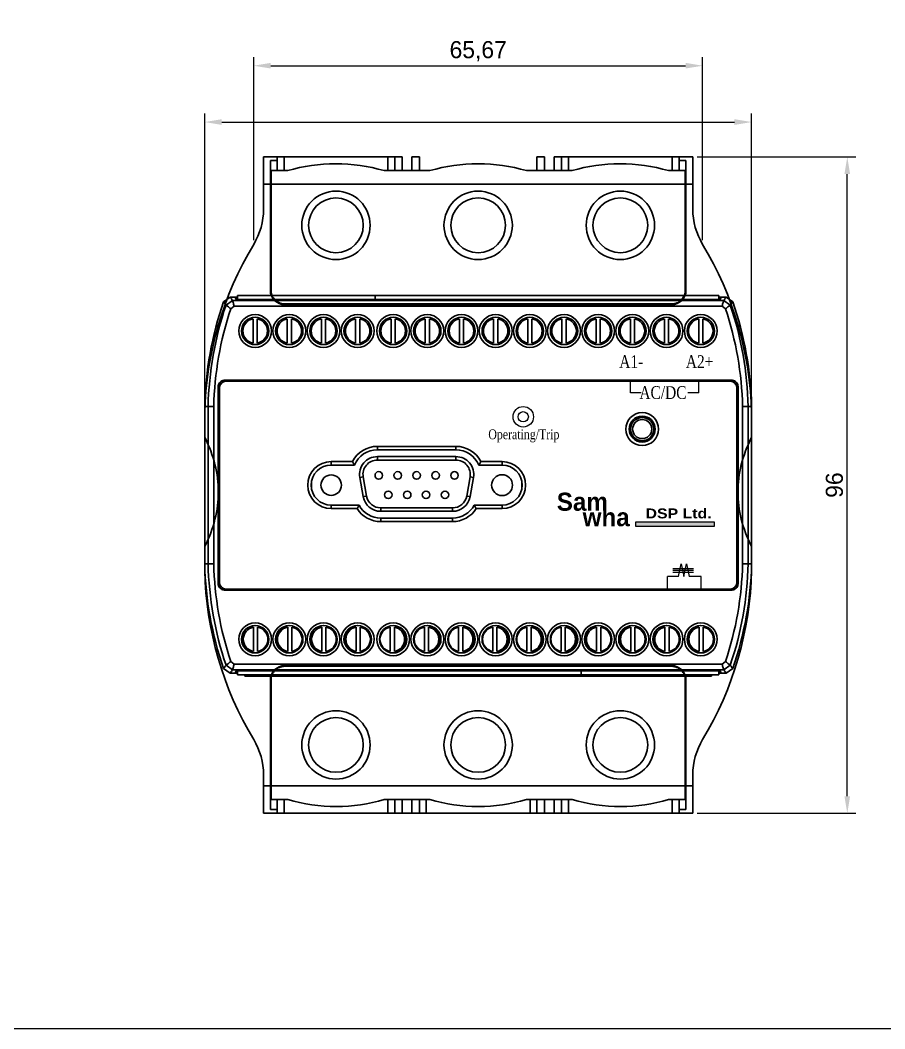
# Model space of a CAD drawing. Header units: millimetres. Extents: x 46 to 886, y 51 to 632.
# Drawn here: x 476.1 to 602.6, y 50.7 to 198.3 of the extents above; entities that cross this region are included whole.
import ezdxf
from ezdxf.enums import TextEntityAlignment as Align

# ---------------------------------------------------------------- set-up
doc = ezdxf.new("R2010")
doc.units = ezdxf.units.MM
doc.linetypes.add('CENTER', pattern=[2, 1.25, -0.25, 0.25, -0.25])
for name, color, linetype in [('02___PRT_ALL_AXES', 7, 'Continuous'), ('03___PRT_ALL_CURVES', 7, 'Continuous'), ('1', 1, 'CENTER'), ('3', 3, 'Continuous'), ('4', 133, 'Continuous'), ('40', 4, 'Continuous'), ('55', 5, 'Continuous'), ('도면층1', 7, 'Continuous')]:
    doc.layers.add(name, color=color, linetype=linetype)
doc.styles.add('SS', font='batang.ttc', dxfattribs={"width": 0.8})
doc.styles.get("Standard").update_dxf_attribs({"font": 'BareunDotumPro1.ttf'})
doc.dimstyles.new('ISO-25', dxfattribs={"dimtxt": 2.5, "dimasz": 2.5, "dimexe": 1.25, "dimexo": 0.625, "dimtad": 1, "dimtxsty": 'Standard', "dimcen": 2.5, "dimadec": 0, "dimazin": 0, "dimtfac": 1, "dimtmove": 0, "dimatfit": 3, "dimfxl": 0, "dimarcsym": 0})

# ---------------------------------------------------------------- blocks, each defined once
blk = doc.blocks.new('*D22')
at = {"color": 0, "lineweight": -2}
for p, q in [((575.14, 178.26), (598.37, 178.26)), ((597.12, 84.76), (597.12, 175.76)), ((575.14, 82.26), (598.37, 82.26))]:
    blk.add_line(p, q, dxfattribs=at)
at = {"color": 0}
for points in [[(597.53, 175.76), (596.7, 175.76), (597.12, 178.26)], [(596.7, 84.76), (597.53, 84.76), (597.12, 82.26)]]:
    blk.add_solid(points, dxfattribs=at)
at = {"layer": 'Defpoints', "color": 0}
for p in [(574.52, 178.26), (597.12, 178.26), (574.52, 82.26)]:
    blk.add_point(p, dxfattribs=at)
at = {"color": 0, "insert": (595.24, 130.26), "char_height": 2.5, "attachment_point": 5, "rotation": 90}
blk.add_mtext('96', dxfattribs=at)
blk = doc.blocks.new('*D36')
at = {"color": 0, "lineweight": -2}
for p, q in [((510.28, 166.1), (510.28, 192.85)), ((575.95, 166.1), (575.95, 192.85)), ((512.78, 191.6), (573.45, 191.6))]:
    blk.add_line(p, q, dxfattribs=at)
at = {"color": 0}
for points in [[(512.78, 192.02), (512.78, 191.19), (510.28, 191.6)], [(573.45, 191.19), (573.45, 192.02), (575.95, 191.6)]]:
    blk.add_solid(points, dxfattribs=at)
at = {"layer": 'Defpoints', "color": 0}
for p in [(575.95, 191.6), (510.28, 165.47), (575.95, 165.47)]:
    blk.add_point(p, dxfattribs=at)
at = {"color": 0, "insert": (543.12, 193.72), "char_height": 2.5, "attachment_point": 5}
blk.add_mtext('65,67', dxfattribs=at)

msp = doc.modelspace()

# ---------------------------------------------------------------- hatches: boundary and pattern name
msp.add_hatch(color=5).paths.add_polyline_path([(566.194, 124.224), (566.194, 124.877), (577.664, 124.877), (577.664, 124.224)])

# ---------------------------------------------------------------- linework, layer by layer
for p, q in [((503.117, 142.381), (503.117, 184.613)), ((583.117, 142.381), (583.117, 184.613)), ((505.617, 183.363), (580.617, 183.363)), ((566.98, 143.779), (565.382, 143.779)), ((575.382, 143.779), (573.783, 143.779)), ((571.592, 118.064), (574.626, 118.064)), ((572.408, 116.871), (572.798, 118.739)), ((572.798, 118.739), (573.188, 116.871)), ((573.188, 116.871), (573.578, 118.739)), ((573.578, 118.739), (573.968, 116.871)), ((572.408, 116.871), (570.81, 116.871)), ((571.592, 117.805), (574.626, 117.805)), ((571.592, 117.546), (574.626, 117.546)), ((575.745, 116.871), (573.968, 116.871))]:
    msp.add_line(p, q)
at = {"color": 0, "linetype": 'ByBlock', "lineweight": 35}
for p, q in [((507.927, 158.006), (528.052, 158.006)), ((507.927, 157.417), (507.927, 158.006)), ((528.052, 158.006), (528.052, 157.417)), ((528.055, 158.006), (578.305, 158.006)), ((528.055, 157.417), (528.055, 158.006)), ((578.305, 158.006), (578.305, 157.417)), ((505.879, 157.085), (506.823, 157.756)), ((507.177, 157.26), (506.23, 156.582)), ((506.823, 157.756), (507.927, 157.756)), ((507.443, 156.432), (506.929, 156.065)), ((579.058, 157.26), (507.177, 157.26)), ((578.792, 156.432), (507.443, 156.432)), ((507.569, 157.756), (507.738, 157.417)), ((578.497, 157.417), (507.738, 157.417)), ((578.305, 157.756), (579.412, 157.756)), ((578.666, 157.756), (578.497, 157.417)), ((579.305, 156.065), (578.792, 156.432)), ((580.004, 156.582), (579.058, 157.26)), ((579.412, 157.756), (580.356, 157.085)), ((510.19, 154.581), (510.19, 151.031)), ((510.79, 154.581), (510.79, 151.031)), ((515.19, 154.581), (515.19, 151.031)), ((515.79, 154.581), (515.79, 151.031)), ((520.19, 154.581), (520.19, 151.031)), ((520.79, 154.581), (520.79, 151.031)), ((525.19, 154.581), (525.19, 151.031)), ((525.79, 154.581), (525.79, 151.031)), ((530.38, 154.581), (530.38, 151.031)), ((530.98, 154.581), (530.98, 151.031)), ((535.38, 154.581), (535.38, 151.031)), ((535.98, 154.581), (535.98, 151.031)), ((540.38, 154.581), (540.38, 151.031)), ((540.98, 154.581), (540.98, 151.031)), ((545.38, 154.581), (545.38, 151.031)), ((545.98, 154.581), (545.98, 151.031)), ((550.38, 154.581), (550.38, 151.031)), ((550.98, 154.581), (550.98, 151.031)), ((555.38, 154.581), (555.38, 151.031)), ((555.98, 154.581), (555.98, 151.031)), ((560.38, 154.581), (560.38, 151.031)), ((560.98, 154.581), (560.98, 151.031)), ((565.38, 154.581), (565.38, 151.031)), ((565.98, 154.581), (565.98, 151.031)), ((570.38, 154.581), (570.38, 151.031)), ((570.98, 154.581), (570.98, 151.031)), ((575.38, 154.581), (575.38, 151.031)), ((575.98, 154.581), (575.98, 151.031)), ((505.093, 144.631), (505.093, 115.881)), ((505.093, 144.631), (505.117, 144.606)), ((505.117, 144.606), (505.117, 115.906)), ((580.142, 145.63), (506.093, 145.63)), ((506.093, 145.63), (506.117, 145.606)), ((580.118, 145.606), (506.117, 145.606)), ((579.967, 145.456), (506.267, 145.456)), ((580.142, 145.63), (580.118, 145.606)), ((581.142, 144.631), (581.117, 144.606)), ((581.117, 115.906), (581.117, 144.606)), ((581.142, 115.881), (581.142, 144.631)), ((505.267, 144.456), (505.267, 116.056)), ((580.967, 116.056), (580.967, 144.456)), ((503.117, 118.756), (503.117, 141.756)), ((503.117, 141.756), (503.613, 141.751)), ((503.613, 141.751), (503.613, 118.761)), ((504.441, 141.751), (503.613, 141.751)), ((504.441, 141.735), (504.441, 118.777)), ((581.794, 141.751), (582.621, 141.751)), ((581.794, 118.777), (581.794, 141.735)), ((583.117, 141.756), (582.621, 141.751)), ((582.621, 118.761), (582.621, 141.751)), ((583.117, 141.756), (583.117, 118.756)), ((528.367, 135.926), (528.367, 135.426)), ((528.367, 135.926), (539.867, 135.926)), ((539.867, 135.926), (539.867, 135.426)), ((528.367, 135.426), (539.867, 135.426)), ((528.367, 133.926), (528.367, 134.426)), ((539.867, 134.426), (528.367, 134.426)), ((539.867, 133.926), (539.867, 134.426)), ((521.617, 133.691), (521.617, 133.191)), ((521.617, 133.691), (524.716, 133.691)), ((521.617, 133.191), (525.036, 133.191)), ((539.867, 133.926), (528.367, 133.926)), ((543.199, 133.191), (546.617, 133.191)), ((543.519, 133.691), (546.617, 133.691)), ((546.617, 133.691), (546.617, 133.191)), ((526.299, 131.461), (525.807, 131.375)), ((525.807, 131.375), (526.301, 128.575)), ((526.299, 131.461), (526.793, 128.661)), ((541.442, 128.661), (541.935, 131.461)), ((541.934, 128.575), (542.428, 131.375)), ((541.935, 131.461), (542.428, 131.375)), ((526.793, 128.661), (526.301, 128.575)), ((541.442, 128.661), (541.934, 128.575)), ((521.617, 126.821), (521.617, 127.321)), ((525.69, 127.321), (521.617, 127.321)), ((528.861, 126.926), (528.861, 126.426)), ((528.861, 126.926), (539.374, 126.926)), ((539.374, 126.926), (539.374, 126.426)), ((546.617, 127.321), (542.544, 127.321)), ((546.617, 126.821), (546.617, 127.321)), ((525.405, 126.821), (521.617, 126.821)), ((528.861, 126.426), (539.374, 126.426)), ((528.861, 124.926), (528.861, 125.426)), ((539.374, 125.426), (528.861, 125.426)), ((539.374, 124.926), (539.374, 125.426)), ((546.617, 126.821), (542.83, 126.821)), ((539.374, 124.926), (528.861, 124.926)), ((503.117, 118.756), (503.613, 118.761)), ((504.441, 118.761), (503.613, 118.761)), ((581.794, 118.761), (582.621, 118.761)), ((583.117, 118.756), (582.621, 118.761)), ((505.093, 115.881), (505.117, 115.906)), ((581.142, 115.881), (581.117, 115.906)), ((506.093, 114.882), (506.117, 114.906)), ((506.093, 114.882), (580.142, 114.882)), ((506.117, 114.906), (580.118, 114.906)), ((506.267, 115.056), (579.967, 115.056)), ((580.142, 114.882), (580.118, 114.906)), ((510.255, 105.931), (510.255, 109.481)), ((510.855, 105.931), (510.855, 109.481)), ((515.255, 105.931), (515.255, 109.481)), ((515.855, 105.931), (515.855, 109.481)), ((520.255, 105.931), (520.255, 109.481)), ((520.855, 105.931), (520.855, 109.481)), ((525.255, 105.931), (525.255, 109.481)), ((525.855, 105.931), (525.855, 109.481)), ((530.255, 105.931), (530.255, 109.481)), ((530.855, 105.931), (530.855, 109.481)), ((535.255, 105.931), (535.255, 109.481)), ((535.855, 105.931), (535.855, 109.481)), ((540.255, 105.931), (540.255, 109.481)), ((540.855, 105.931), (540.855, 109.481)), ((545.255, 105.931), (545.255, 109.481)), ((545.855, 105.931), (545.855, 109.481)), ((550.255, 105.931), (550.255, 109.481)), ((550.855, 105.931), (550.855, 109.481)), ((555.255, 105.931), (555.255, 109.481)), ((555.855, 105.931), (555.855, 109.481)), ((560.445, 105.931), (560.445, 109.481)), ((561.045, 105.931), (561.045, 109.481)), ((565.445, 105.931), (565.445, 109.481)), ((566.045, 105.931), (566.045, 109.481)), ((570.445, 105.931), (570.445, 109.481)), ((571.045, 105.931), (571.045, 109.481)), ((575.445, 105.931), (575.445, 109.481)), ((576.045, 105.931), (576.045, 109.481)), ((506.823, 102.756), (505.879, 103.427)), ((506.23, 103.93), (507.177, 103.252)), ((506.929, 104.448), (507.443, 104.08)), ((507.443, 104.08), (578.792, 104.08)), ((578.792, 104.08), (579.305, 104.448)), ((579.058, 103.252), (580.004, 103.93)), ((580.356, 103.427), (579.412, 102.756)), ((507.93, 102.756), (506.823, 102.756)), ((507.177, 103.252), (579.058, 103.252)), ((507.569, 102.756), (507.738, 103.095)), ((507.738, 103.095), (578.497, 103.095)), ((507.93, 102.506), (507.93, 103.095)), ((558.18, 102.506), (507.93, 102.506)), ((508.977, 102.506), (508.98, 102.336)), ((577.254, 102.336), (508.98, 102.336)), ((521.616, 102.336), (521.615, 102.506)), ((558.18, 103.095), (558.18, 102.506)), ((558.182, 102.506), (558.182, 103.095)), ((578.307, 102.506), (558.182, 102.506)), ((564.619, 102.336), (564.619, 102.506)), ((577.257, 102.506), (577.254, 102.336)), ((578.307, 103.095), (578.307, 102.506)), ((579.412, 102.756), (578.307, 102.756)), ((578.666, 102.756), (578.497, 103.095))]:
    msp.add_line(p, q, dxfattribs=at)
at = {"color": 7, "linetype": 'Continuous'}
for p, q in [((565.382, 143.779), (565.382, 145.477)), ((575.382, 143.779), (575.382, 145.477)), ((570.81, 115.173), (570.81, 116.871)), ((575.745, 115.173), (575.745, 116.871))]:
    msp.add_line(p, q, dxfattribs=at)
at = {"color": 5}
for p, q in [((566.194, 124.877), (577.664, 124.877)), ((566.194, 124.224), (566.194, 124.877)), ((577.664, 124.224), (566.194, 124.224)), ((577.664, 124.877), (577.664, 124.224))]:
    msp.add_line(p, q, dxfattribs=at)
msp.add_lwpolyline([(46.411, 631.769), (886.327, 631.769), (886.327, 50.731), (46.411, 50.731)], close=True)
at = {"color": 0, "linetype": 'ByBlock', "lineweight": 35}
for centre, radius in [((510.49, 152.806), 2.4), ((515.49, 152.806), 2.4), ((520.49, 152.806), 2.4), ((525.49, 152.806), 2.4), ((530.68, 152.806), 2.4), ((535.68, 152.806), 2.4), ((540.68, 152.806), 2.4), ((545.68, 152.806), 2.4), ((550.68, 152.806), 2.4), ((555.68, 152.806), 2.4), ((560.68, 152.806), 2.4), ((565.68, 152.806), 2.4), ((570.68, 152.806), 2.4), ((575.68, 152.806), 2.4), ((510.49, 152.806), 2), ((515.49, 152.806), 2), ((520.49, 152.806), 2), ((525.49, 152.806), 2), ((530.68, 152.806), 2), ((535.68, 152.806), 2), ((540.68, 152.806), 2), ((545.68, 152.806), 2), ((550.68, 152.806), 2), ((555.68, 152.806), 2), ((560.68, 152.806), 2), ((565.68, 152.806), 2), ((570.68, 152.806), 2), ((575.68, 152.806), 2), ((567.117, 138.456), 2.4), ((567.117, 138.456), 1.9), ((567.117, 138.456), 1.7), ((567.117, 138.456), 1.4), ((528.577, 131.676), 0.55), ((531.347, 131.676), 0.55), ((534.117, 131.676), 0.55), ((536.887, 131.676), 0.55), ((539.657, 131.676), 0.55), ((529.967, 128.836), 0.55), ((532.737, 128.836), 0.55), ((535.497, 128.836), 0.55), ((538.267, 128.836), 0.55), ((510.49, 107.706), 2.4), ((510.49, 107.706), 2), ((515.49, 107.706), 2.4), ((515.49, 107.706), 2), ((520.49, 107.706), 2.4), ((520.49, 107.706), 2), ((525.49, 107.706), 2.4), ((525.49, 107.706), 2), ((530.68, 107.706), 2.4), ((530.68, 107.706), 2), ((535.68, 107.706), 2.4), ((535.68, 107.706), 2), ((540.68, 107.706), 2.4), ((540.68, 107.706), 2), ((545.68, 107.706), 2.4), ((545.68, 107.706), 2), ((550.68, 107.706), 2.4), ((550.68, 107.706), 2), ((555.68, 107.706), 2.4), ((555.68, 107.706), 2), ((560.68, 107.706), 2.4), ((560.68, 107.706), 2), ((565.68, 107.706), 2.4), ((565.68, 107.706), 2), ((570.68, 107.706), 2.4), ((570.68, 107.706), 2), ((575.68, 107.706), 2.4), ((575.68, 107.706), 2)]:
    msp.add_circle(centre, radius, dxfattribs=at)
for centre, radius, start, end in [((553.105, 140.665), 50, 160.82791, 178.74912), ((553.105, 140.665), 49.504, 161.24388, 178.74287), ((533.129, 140.665), 49.504, 1.25713, 18.75612), ((533.129, 140.665), 50, 1.25088, 19.17209), ((553.105, 140.665), 48.677, 161.5561, 178.73961), ((533.129, 140.665), 48.677, 1.26039, 18.4439), ((510.49, 152.806), 1.8, 99.59407, 260.40593), ((510.49, 152.806), 1.8, 279.59407, 80.40593), ((515.49, 152.806), 1.8, 99.59407, 260.40593), ((515.49, 152.806), 1.8, 279.59407, 80.40593), ((520.49, 152.806), 1.8, 99.59407, 260.40593), ((520.49, 152.806), 1.8, 279.59407, 80.40593), ((525.49, 152.806), 1.8, 99.59407, 260.40593), ((525.49, 152.806), 1.8, 279.59407, 80.40593), ((530.68, 152.806), 1.8, 99.59407, 260.40593), ((530.68, 152.806), 1.8, 279.59407, 80.40593), ((535.68, 152.806), 1.8, 99.59407, 260.40593), ((535.68, 152.806), 1.8, 279.59407, 80.40593), ((540.68, 152.806), 1.8, 99.59407, 260.40593), ((540.68, 152.806), 1.8, 279.59407, 80.40593), ((545.68, 152.806), 1.8, 99.59407, 260.40593), ((545.68, 152.806), 1.8, 279.59407, 80.40593), ((550.68, 152.806), 1.8, 99.59407, 260.40593), ((550.68, 152.806), 1.8, 279.59407, 80.40593), ((555.68, 152.806), 1.8, 99.59407, 260.40593), ((555.68, 152.806), 1.8, 279.59407, 80.40593), ((560.68, 152.806), 1.8, 99.59407, 260.40593), ((560.68, 152.806), 1.8, 279.59407, 80.40593), ((565.68, 152.806), 1.8, 99.59407, 260.40593), ((565.68, 152.806), 1.8, 279.59407, 80.40593), ((570.68, 152.806), 1.8, 99.59407, 260.40593), ((570.68, 152.806), 1.8, 279.59407, 80.40593), ((575.68, 152.806), 1.8, 99.59407, 260.40593), ((575.68, 152.806), 1.8, 279.59407, 80.40593), ((506.267, 144.456), 1, 90, 180), ((579.967, 144.456), 1, 0, 90), ((528.367, 131.826), 4.1, 90, 152.94355), ((539.867, 131.826), 4.1, 27.05719, 90), ((528.367, 131.826), 3.6, 90, 157.71793), ((528.367, 131.826), 2.6, 90, 190), ((539.867, 131.826), 3.6, 22.28207, 90), ((539.867, 131.826), 2.6, 350, 90), ((521.617, 130.256), 3.435, 90, 270), ((521.617, 130.256), 2.935, 90, 270), ((528.367, 131.826), 2.1, 90, 190), ((539.867, 131.826), 2.1, 350, 90), ((546.617, 130.256), 3.435, 270, 90), ((546.617, 130.256), 2.935, 270, 90), ((528.861, 129.026), 2.6, 190, 270), ((528.861, 129.026), 2.1, 190, 270), ((539.374, 129.026), 2.1, 270, 350), ((539.374, 129.026), 2.6, 270, 350), ((528.861, 129.026), 3.6, 208.26896, 270), ((539.374, 129.026), 3.6, 270, 331.73104), ((528.861, 129.026), 4.1, 212.5345, 270), ((539.374, 129.026), 4.1, 270, 327.4655), ((553.105, 119.848), 50, 181.25088, 199.17209), ((553.105, 119.848), 49.504, 181.25713, 198.75612), ((553.105, 119.848), 48.677, 181.26039, 198.4439), ((533.129, 119.848), 48.677, 341.5561, 358.73961), ((533.129, 119.848), 49.504, 341.24388, 358.74287), ((533.129, 119.848), 50, 340.82791, 358.74912), ((506.267, 116.056), 1, 180, 270), ((579.967, 116.056), 1, 270, 0), ((510.555, 107.706), 1.8, 99.59407, 260.40593), ((510.555, 107.706), 1.8, 279.59407, 80.40593), ((515.555, 107.706), 1.8, 99.59407, 260.40593), ((515.555, 107.706), 1.8, 279.59407, 80.40593), ((520.555, 107.706), 1.8, 99.59407, 260.40593), ((520.555, 107.706), 1.8, 279.59407, 80.40593), ((525.555, 107.706), 1.8, 99.59407, 260.40593), ((525.555, 107.706), 1.8, 279.59407, 80.40593), ((530.555, 107.706), 1.8, 99.59407, 260.40593), ((530.555, 107.706), 1.8, 279.59407, 80.40593), ((535.555, 107.706), 1.8, 99.59407, 260.40593), ((535.555, 107.706), 1.8, 279.59407, 80.40593), ((540.555, 107.706), 1.8, 99.59407, 260.40593), ((540.555, 107.706), 1.8, 279.59407, 80.40593), ((545.555, 107.706), 1.8, 99.59407, 260.40593), ((545.555, 107.706), 1.8, 279.59407, 80.40593), ((550.555, 107.706), 1.8, 99.59407, 260.40593), ((550.555, 107.706), 1.8, 279.59407, 80.40593), ((555.555, 107.706), 1.8, 99.59407, 260.40593), ((555.555, 107.706), 1.8, 279.59407, 80.40593), ((560.745, 107.706), 1.8, 99.59407, 260.40593), ((560.745, 107.706), 1.8, 279.59407, 80.40593), ((565.745, 107.706), 1.8, 99.59407, 260.40593), ((565.745, 107.706), 1.8, 279.59407, 80.40593), ((570.745, 107.706), 1.8, 99.59407, 260.40593), ((570.745, 107.706), 1.8, 279.59407, 80.40593), ((575.745, 107.706), 1.8, 99.59407, 260.40593), ((575.745, 107.706), 1.8, 279.59407, 80.40593)]:
    msp.add_arc(centre, radius, start, end, dxfattribs=at)
for points, knots in [([(506.23, 156.582), (506.196, 156.631), (506.119, 156.741), (506.002, 156.908), (505.919, 157.027), (505.879, 157.085)], [0, 0, 0, 0, 0.18024777, 0.40064801, 0.61349574, 0.61349574, 0.61349574, 0.61349574]), ([(506.23, 156.582), (506.305, 156.525), (506.466, 156.422), (506.693, 156.241), (506.851, 156.125), (506.929, 156.065)], [0, 0, 0, 0, 0.28246747, 0.5729897, 0.87011684, 0.87011684, 0.87011684, 0.87011684]), ([(507.177, 157.26), (507.142, 157.309), (507.065, 157.417), (506.947, 157.582), (506.863, 157.699), (506.823, 157.756)], [0, 0, 0, 0, 0.17899192, 0.39786681, 0.60925193, 0.60925193, 0.60925193, 0.60925193]), ([(507.177, 157.26), (507.206, 157.171), (507.252, 156.985), (507.35, 156.712), (507.411, 156.526), (507.443, 156.432)], [0, 0, 0, 0, 0.28287008, 0.57326512, 0.86975369, 0.86975369, 0.86975369, 0.86975369]), ([(579.058, 157.26), (579.028, 157.171), (578.983, 156.985), (578.884, 156.712), (578.824, 156.526), (578.792, 156.432)], [0, 0, 0, 0, 0.28287466, 0.57326965, 0.86975368, 0.86975368, 0.86975368, 0.86975368]), ([(579.058, 157.26), (579.093, 157.308), (579.17, 157.416), (579.288, 157.581), (579.371, 157.698), (579.412, 157.756)], [0, 0, 0, 0, 0.17820854, 0.39708416, 0.60925193, 0.60925193, 0.60925193, 0.60925193]), ([(580.005, 156.582), (579.93, 156.525), (579.768, 156.422), (579.542, 156.241), (579.384, 156.125), (579.305, 156.065)], [0, 0, 0, 0, 0.28246279, 0.57298506, 0.87011686, 0.87011686, 0.87011686, 0.87011686]), ([(580.005, 156.582), (580.039, 156.631), (580.115, 156.74), (580.233, 156.908), (580.315, 157.026), (580.356, 157.085)], [0, 0, 0, 0, 0.17945891, 0.39985993, 0.61349574, 0.61349574, 0.61349574, 0.61349574]), ([(505.093, 144.631), (505.093, 144.735), (505.126, 144.945), (505.27, 145.228), (505.495, 145.453), (505.778, 145.597), (505.988, 145.63), (506.093, 145.63)], [0, 0, 0, 0, 0.31286, 0.6256693, 0.9384589, 1.2512679, 1.5641278, 1.5641278, 1.5641278, 1.5641278]), ([(506.117, 145.606), (506.013, 145.606), (505.803, 145.573), (505.52, 145.429), (505.295, 145.204), (505.151, 144.921), (505.117, 144.71), (505.117, 144.606)], [0, 0, 0, 0, 0.3128599, 0.6256689, 0.9384586, 1.2512678, 1.5641278, 1.5641278, 1.5641278, 1.5641278]), ([(581.117, 144.606), (581.117, 144.71), (581.084, 144.921), (580.94, 145.204), (580.715, 145.429), (580.432, 145.573), (580.222, 145.606), (580.118, 145.606)], [0, 0, 0, 0, 0.3128599, 0.6256689, 0.9384586, 1.2512678, 1.5641278, 1.5641278, 1.5641278, 1.5641278]), ([(580.142, 145.63), (580.246, 145.63), (580.456, 145.597), (580.739, 145.453), (580.964, 145.228), (581.109, 144.945), (581.142, 144.735), (581.142, 144.631)], [0, 0, 0, 0, 0.31286, 0.6256693, 0.9384589, 1.2512679, 1.5641278, 1.5641278, 1.5641278, 1.5641278]), ([(525.036, 133.191), (525, 133.245), (524.928, 133.354), (524.821, 133.52), (524.751, 133.634), (524.716, 133.691)], [0, 0, 0, 0, 0.19415575, 0.39205987, 0.59372276, 0.59372276, 0.59372276, 0.59372276]), ([(543.199, 133.191), (543.235, 133.245), (543.307, 133.354), (543.413, 133.521), (543.484, 133.634), (543.519, 133.691)], [0, 0, 0, 0, 0.19410924, 0.39200941, 0.59371784, 0.59371784, 0.59371784, 0.59371784]), ([(525.69, 127.321), (525.658, 127.267), (525.594, 127.158), (525.499, 126.991), (525.436, 126.878), (525.404, 126.821)], [0, 0, 0, 0, 0.18852858, 0.38053284, 0.57601707, 0.57601707, 0.57601707, 0.57601707]), ([(542.544, 127.321), (542.577, 127.267), (542.641, 127.158), (542.736, 126.991), (542.799, 126.878), (542.83, 126.821)], [0, 0, 0, 0, 0.18852858, 0.38053284, 0.57601707, 0.57601707, 0.57601707, 0.57601707]), ([(506.093, 114.882), (505.988, 114.882), (505.778, 114.915), (505.495, 115.059), (505.27, 115.284), (505.126, 115.567), (505.093, 115.777), (505.093, 115.881)], [0, 0, 0, 0, 0.31286, 0.6256693, 0.9384589, 1.2512679, 1.5641278, 1.5641278, 1.5641278, 1.5641278]), ([(505.117, 115.906), (505.117, 115.802), (505.151, 115.592), (505.295, 115.308), (505.52, 115.084), (505.803, 114.939), (506.013, 114.906), (506.117, 114.906)], [0, 0, 0, 0, 0.3128599, 0.6256689, 0.9384586, 1.2512678, 1.5641278, 1.5641278, 1.5641278, 1.5641278]), ([(580.118, 114.906), (580.222, 114.906), (580.432, 114.939), (580.715, 115.084), (580.94, 115.308), (581.084, 115.592), (581.117, 115.802), (581.117, 115.906)], [0, 0, 0, 0, 0.3128599, 0.6256689, 0.9384586, 1.2512678, 1.5641278, 1.5641278, 1.5641278, 1.5641278]), ([(581.142, 115.881), (581.142, 115.777), (581.109, 115.567), (580.964, 115.284), (580.739, 115.059), (580.456, 114.915), (580.246, 114.882), (580.142, 114.882)], [0, 0, 0, 0, 0.31286, 0.6256693, 0.9384589, 1.2512679, 1.5641278, 1.5641278, 1.5641278, 1.5641278]), ([(506.23, 103.93), (506.196, 103.881), (506.119, 103.772), (506.002, 103.604), (505.919, 103.486), (505.879, 103.427)], [0, 0, 0, 0, 0.17945891, 0.39985993, 0.61349574, 0.61349574, 0.61349574, 0.61349574]), ([(506.23, 103.93), (506.305, 103.987), (506.466, 104.09), (506.693, 104.271), (506.851, 104.388), (506.929, 104.447)], [0, 0, 0, 0, 0.28246295, 0.57298523, 0.87011684, 0.87011684, 0.87011684, 0.87011684]), ([(507.177, 103.252), (507.206, 103.341), (507.252, 103.527), (507.35, 103.8), (507.411, 103.986), (507.443, 104.08)], [0, 0, 0, 0, 0.28287466, 0.57326965, 0.86975368, 0.86975368, 0.86975368, 0.86975368]), ([(579.058, 103.252), (579.028, 103.341), (578.983, 103.527), (578.884, 103.8), (578.824, 103.986), (578.792, 104.08)], [0, 0, 0, 0, 0.28287008, 0.57326512, 0.86975369, 0.86975369, 0.86975369, 0.86975369]), ([(580.005, 103.93), (579.93, 103.987), (579.768, 104.09), (579.542, 104.271), (579.384, 104.388), (579.305, 104.447)], [0, 0, 0, 0, 0.28246763, 0.57298986, 0.87011682, 0.87011682, 0.87011682, 0.87011682]), ([(580.005, 103.93), (580.039, 103.881), (580.116, 103.771), (580.233, 103.604), (580.316, 103.485), (580.356, 103.427)], [0, 0, 0, 0, 0.18024777, 0.40064801, 0.61349574, 0.61349574, 0.61349574, 0.61349574]), ([(507.177, 103.252), (507.142, 103.204), (507.065, 103.096), (506.947, 102.931), (506.864, 102.814), (506.823, 102.756)], [0, 0, 0, 0, 0.17820854, 0.39708416, 0.60925193, 0.60925193, 0.60925193, 0.60925193]), ([(579.058, 103.252), (579.093, 103.203), (579.17, 103.096), (579.288, 102.93), (579.371, 102.813), (579.412, 102.756)], [0, 0, 0, 0, 0.17899192, 0.39786681, 0.60925193, 0.60925193, 0.60925193, 0.60925193])]:
    msp.add_open_spline(points, degree=3, knots=knots, dxfattribs=at)
for points in [[(505.617, 183.779), (505.617, 182.946), (503.117, 183.363)], [(580.617, 183.779), (580.617, 182.946), (583.117, 183.363)]]:
    msp.add_solid(points)
at = {"layer": '02___PRT_ALL_AXES', "color": 0, "linetype": 'ByBlock', "lineweight": 35}
for p, q in [((518.712, 129.884), (518.712, 130.63)), ((549.522, 130.628), (549.522, 129.882))]:
    msp.add_line(p, q, dxfattribs=at)
for centre, radius in [((521.617, 130.256), 1.5), ((546.617, 130.256), 1.525)]:
    msp.add_circle(centre, radius, dxfattribs=at)
for centre, start, end in [((510.555, 107.706), 93.69703, 266.30815), ((515.555, 107.706), 93.69703, 266.30815), ((520.555, 107.706), 93.69703, 266.30815), ((525.555, 107.706), 93.69703, 266.30815), ((530.555, 107.706), 273.69457, 86.30569), ((535.555, 107.706), 273.69457, 86.30569), ((540.555, 107.706), 273.69457, 86.30569), ((545.555, 107.706), 273.69457, 86.30569), ((550.555, 107.706), 273.69457, 86.30569), ((555.555, 107.706), 273.69457, 86.30569), ((560.745, 107.706), 94.22842, 265.77923), ((565.745, 107.706), 94.22842, 265.77923), ((570.745, 107.706), 94.22842, 265.77923), ((575.745, 107.706), 94.22842, 265.77923)]:
    msp.add_arc(centre, 2, start, end, dxfattribs=at)
at = {"layer": '03___PRT_ALL_CURVES', "color": 4, "linetype": 'Continuous'}
msp.add_circle((549.715, 140.256), 0.75, dxfattribs=at)
at = {"layer": '1', "color": 0, "linetype": 'ByBlock', "lineweight": 35}
for centre, radius in [((522.317, 168.256), 5), ((543.117, 168.256), 5), ((563.917, 168.256), 5), ((522.317, 168.256), 4), ((543.117, 168.256), 4), ((563.917, 168.256), 4), ((522.317, 92.256), 5), ((522.317, 92.256), 4), ((543.117, 92.256), 5), ((543.117, 92.256), 4), ((563.917, 92.256), 5), ((563.917, 92.256), 4)]:
    msp.add_circle(centre, radius, dxfattribs=at)
at = {"layer": '3', "color": 0, "linetype": 'ByBlock', "lineweight": 35}
for p, q in [((512.817, 176.256), (515.26, 176.256)), ((512.817, 176.256), (512.817, 174.256)), ((529.375, 176.256), (536.06, 176.256)), ((550.175, 176.256), (556.86, 176.256)), ((570.975, 176.256), (573.417, 176.256)), ((573.417, 174.256), (573.417, 176.256)), ((573.417, 174.256), (512.817, 174.256)), ((512.817, 86.256), (573.417, 86.256)), ((512.817, 86.256), (512.817, 84.256)), ((573.417, 84.256), (573.417, 86.256)), ((515.26, 84.256), (512.817, 84.256)), ((536.06, 84.256), (529.375, 84.256)), ((556.86, 84.256), (550.175, 84.256)), ((573.417, 84.256), (570.975, 84.256))]:
    msp.add_line(p, q, dxfattribs=at)
for points, degree, knots in [([(515.26, 176.256), (517.549, 176.918), (519.871, 177.252), (524.672, 177.26), (527.072, 176.922), (529.375, 176.256)], 3, [0, 0, 0, 0, 0.5, 0.5, 1, 1, 1, 1]), ([(550.175, 176.256), (547.881, 176.919), (545.544, 177.256), (540.685, 177.256), (538.353, 176.919), (536.06, 176.256)], 3, [0, 0, 0, 0, 0.5, 0.5, 1, 1, 1, 1]), ([(556.86, 176.256), (559.149, 176.918), (561.471, 177.252), (566.272, 177.26), (568.672, 176.922), (570.975, 176.256)], 3, [0, 0, 0, 0, 0.5, 0.5, 1, 1, 1, 1]), ([(512.817, 158.756), (512.817, 169.038), (512.817, 174.256)], 1, [0, 0, 0.6633277, 1, 1]), ([(573.417, 158.756), (573.417, 169.038), (573.417, 174.256)], 1, [0, 0, 0.6633277, 1, 1]), ([(512.817, 158.756), (512.817, 158.624), (512.83, 158.494), (512.868, 158.303), (512.884, 158.239), (512.922, 158.114), (512.945, 158.051), (513.02, 157.87), (513.081, 157.755), (513.226, 157.537), (513.31, 157.435), (513.495, 157.25), (513.595, 157.167), (513.759, 157.058), (513.816, 157.024), (513.931, 156.962), (514.049, 156.906), (514.172, 156.862), (514.297, 156.824), (514.361, 156.808), (514.555, 156.769), (514.685, 156.756), (514.817, 156.756)], 3, [0, 0, 0, 0, 0.125, 0.125, 0.1875, 0.1875, 0.25, 0.25, 0.375, 0.375, 0.5, 0.5, 0.625, 0.625, 0.6875, 0.6875, 0.75, 0.8125, 0.8125, 0.875, 0.875, 1, 1, 1, 1]), ([(571.417, 156.756), (571.549, 156.756), (571.679, 156.769), (571.871, 156.807), (571.934, 156.823), (572.06, 156.861), (572.122, 156.883), (572.304, 156.958), (572.419, 157.02), (572.636, 157.165), (572.739, 157.249), (572.923, 157.434), (573.006, 157.534), (573.116, 157.698), (573.15, 157.755), (573.212, 157.87), (573.267, 157.988), (573.311, 158.11), (573.35, 158.236), (573.366, 158.3), (573.404, 158.493), (573.417, 158.624), (573.417, 158.756)], 3, [0, 0, 0, 0, 0.125, 0.125, 0.1875, 0.1875, 0.25, 0.25, 0.375, 0.375, 0.5, 0.5, 0.625, 0.625, 0.6875, 0.6875, 0.75, 0.8125, 0.8125, 0.875, 0.875, 1, 1, 1, 1]), ([(514.817, 103.756), (514.685, 103.756), (514.555, 103.743), (514.364, 103.705), (514.301, 103.689), (514.175, 103.651), (514.113, 103.629), (513.931, 103.554), (513.816, 103.492), (513.599, 103.347), (513.496, 103.263), (513.311, 103.079), (513.229, 102.978), (513.119, 102.814), (513.085, 102.757), (513.023, 102.642), (512.967, 102.524), (512.923, 102.402), (512.885, 102.277), (512.869, 102.212), (512.83, 102.019), (512.817, 101.888), (512.817, 101.756)], 3, [0, 0, 0, 0, 0.125, 0.125, 0.1875, 0.1875, 0.25, 0.25, 0.375, 0.375, 0.5, 0.5, 0.625, 0.625, 0.6875, 0.6875, 0.75, 0.8125, 0.8125, 0.875, 0.875, 1, 1, 1, 1]), ([(573.417, 101.756), (573.417, 101.888), (573.404, 102.018), (573.366, 102.21), (573.351, 102.273), (573.313, 102.398), (573.29, 102.461), (573.215, 102.642), (573.154, 102.757), (573.009, 102.975), (572.924, 103.078), (572.74, 103.262), (572.639, 103.345), (572.476, 103.454), (572.419, 103.489), (572.303, 103.55), (572.186, 103.606), (572.063, 103.65), (571.938, 103.688), (571.874, 103.704), (571.68, 103.743), (571.549, 103.756), (571.417, 103.756)], 3, [0, 0, 0, 0, 0.125, 0.125, 0.1875, 0.1875, 0.25, 0.25, 0.375, 0.375, 0.5, 0.5, 0.625, 0.625, 0.6875, 0.6875, 0.75, 0.8125, 0.8125, 0.875, 0.875, 1, 1, 1, 1]), ([(512.817, 101.756), (512.817, 91.474), (512.817, 86.256)], 1, [0, 0, 0.6633277, 1, 1]), ([(573.417, 101.756), (573.417, 91.474), (573.417, 86.256)], 1, [0, 0, 0.6633277, 1, 1]), ([(529.375, 84.256), (527.086, 83.594), (524.764, 83.26), (519.963, 83.252), (517.563, 83.59), (515.26, 84.256)], 3, [0, 0, 0, 0, 0.5, 0.5, 1, 1, 1, 1]), ([(536.06, 84.256), (538.353, 83.593), (540.691, 83.256), (545.55, 83.256), (547.882, 83.593), (550.175, 84.256)], 3, [0, 0, 0, 0, 0.5, 0.5, 1, 1, 1, 1]), ([(570.975, 84.256), (568.686, 83.594), (566.364, 83.26), (561.563, 83.252), (559.163, 83.59), (556.86, 84.256)], 3, [0, 0, 0, 0, 0.5, 0.5, 1, 1, 1, 1])]:
    msp.add_open_spline(points, degree=degree, knots=knots, dxfattribs=at)
for points in [[(514.817, 156.756), (571.417, 156.756)], [(571.417, 103.756), (514.817, 103.756)]]:
    msp.add_open_spline(points, degree=1, dxfattribs=at)
at = {"layer": '4', "color": 0, "linetype": 'ByBlock', "lineweight": 35}
for p, q in [((503.117, 117.756), (503.117, 121.256)), ((583.117, 121.256), (583.117, 117.756)), ((520.617, 103.856), (520.617, 103.756)), ((530.117, 103.856), (530.117, 103.756)), ((556.117, 103.756), (556.117, 103.856)), ((565.617, 103.756), (565.617, 103.856)), ((512.717, 101.756), (512.717, 86.256)), ((573.517, 101.756), (573.517, 86.256)), ((573.517, 90.256), (573.517, 82.792)), ((511.717, 86.256), (511.717, 87.876)), ((574.517, 86.256), (574.517, 87.876)), ((511.717, 86.256), (512.717, 86.256)), ((511.717, 86.256), (511.717, 82.256)), ((512.717, 86.256), (512.717, 82.792)), ((573.517, 86.256), (574.517, 86.256)), ((574.517, 82.256), (574.517, 86.256)), ((513.717, 82.792), (513.717, 84.256)), ((514.717, 84.256), (514.717, 82.256)), ((529.917, 82.256), (529.917, 84.256)), ((530.917, 84.256), (530.917, 82.256)), ((532.017, 82.256), (532.017, 84.256)), ((533.417, 82.256), (533.417, 84.256)), ((534.517, 82.256), (534.517, 84.256)), ((535.517, 84.256), (535.517, 82.256)), ((550.717, 82.256), (550.717, 84.256)), ((551.717, 84.256), (551.717, 82.256)), ((552.817, 84.256), (552.817, 82.256)), ((554.217, 84.256), (554.217, 82.256)), ((555.317, 82.256), (555.317, 84.256)), ((556.317, 84.256), (556.317, 82.256)), ((571.517, 82.256), (571.517, 84.256)), ((572.517, 82.792), (572.517, 84.256)), ((513.717, 82.792), (512.717, 82.792)), ((513.717, 82.256), (513.717, 82.792)), ((572.517, 82.792), (572.517, 82.256)), ((573.517, 82.792), (572.517, 82.792)), ((511.717, 82.256), (513.717, 82.256)), ((514.717, 82.256), (513.717, 82.256)), ((514.717, 82.256), (529.917, 82.256)), ((530.917, 82.256), (529.917, 82.256)), ((530.917, 82.256), (532.017, 82.256)), ((533.417, 82.256), (532.017, 82.256)), ((533.417, 82.256), (534.517, 82.256)), ((535.517, 82.256), (534.517, 82.256)), ((535.517, 82.256), (550.717, 82.256)), ((551.717, 82.256), (550.717, 82.256)), ((551.717, 82.256), (552.817, 82.256)), ((552.817, 82.256), (554.217, 82.256)), ((554.217, 82.256), (555.317, 82.256)), ((556.317, 82.256), (555.317, 82.256)), ((571.517, 82.256), (556.317, 82.256)), ((572.517, 82.256), (571.517, 82.256)), ((572.517, 82.256), (574.517, 82.256))]:
    msp.add_line(p, q, dxfattribs=at)
msp.add_arc((553.105, 118.848), 50, 181.25088, 211.0777, dxfattribs=at)
at = {"layer": '4', "color": 0, "linetype": 'ByBlock', "lineweight": 35, "extrusion": (0, 0, -1)}
for centre, radius, start, end in [((-533.129, 118.848), 50, 181.25088, 211.0777), ((-514.817, 101.756), 2.1, 0, 90), ((-571.417, 101.756), 2.1, 90, 180), ((-501.717, 87.876), 10, 148.9223, 180), ((-584.517, 87.876), 10, 0, 31.0777)]:
    msp.add_arc(centre, radius, start, end, dxfattribs=at)
at = {"layer": '4', "color": 0, "linetype": 'ByBlock', "lineweight": 35}
for points in [[(503.117, 121.256), (504.451, 123.923), (505.117, 126.589), (505.117, 129.256)], [(581.117, 129.256), (581.117, 126.589), (581.784, 123.923), (583.117, 121.256)], [(521.517, 103.756), (521.517, 103.789), (521.517, 103.823), (521.517, 103.856)], [(529.217, 103.756), (529.217, 103.789), (529.217, 103.823), (529.217, 103.856)], [(557.017, 103.856), (557.017, 103.823), (557.017, 103.789), (557.017, 103.756)], [(564.717, 103.856), (564.717, 103.823), (564.717, 103.789), (564.717, 103.756)]]:
    msp.add_open_spline(points, degree=3, dxfattribs=at)
msp.add_open_spline([(571.417, 103.856), (561.984, 103.856), (552.551, 103.856), (543.117, 103.856), (534.161, 103.856), (525.204, 103.856), (516.248, 103.856), (515.771, 103.856), (515.294, 103.856), (514.817, 103.856)], degree=3, knots=[0, 0, 0, 0, 0.5, 0.5, 0.5, 0.9747244, 0.9747244, 0.9747244, 1, 1, 1, 1], dxfattribs=at)
at = {"layer": '55', "color": 0, "linetype": 'ByBlock', "lineweight": 35}
for p, q in [((513.717, 178.256), (511.717, 178.256)), ((511.717, 178.256), (511.717, 174.256)), ((512.717, 177.72), (513.717, 177.72)), ((512.717, 170.256), (512.717, 177.72)), ((513.717, 177.72), (513.717, 178.256)), ((513.717, 178.256), (514.717, 178.256)), ((513.717, 177.72), (513.717, 176.256)), ((514.717, 178.256), (514.717, 176.256)), ((514.717, 178.256), (529.917, 178.256)), ((529.917, 176.256), (529.917, 178.256)), ((529.917, 178.256), (530.917, 178.256)), ((530.917, 178.256), (530.917, 176.256)), ((532.017, 178.256), (530.917, 178.256)), ((532.017, 176.256), (532.017, 178.256)), ((534.517, 178.256), (533.417, 178.256)), ((533.417, 176.256), (533.417, 178.256)), ((534.517, 176.256), (534.517, 178.256)), ((552.817, 178.256), (551.717, 178.256)), ((551.717, 178.256), (551.717, 176.256)), ((552.817, 178.256), (552.817, 176.256)), ((554.217, 178.256), (554.217, 176.256)), ((555.317, 178.256), (554.217, 178.256)), ((555.317, 176.256), (555.317, 178.256)), ((555.317, 178.256), (556.317, 178.256)), ((556.317, 178.256), (556.317, 176.256)), ((571.517, 178.256), (556.317, 178.256)), ((571.517, 176.256), (571.517, 178.256)), ((571.517, 178.256), (572.517, 178.256)), ((572.517, 178.256), (572.517, 177.72)), ((574.517, 178.256), (572.517, 178.256)), ((572.517, 177.72), (573.517, 177.72)), ((572.517, 177.72), (572.517, 176.256)), ((573.517, 174.256), (573.517, 177.72)), ((574.517, 174.256), (574.517, 178.256)), ((511.717, 174.256), (511.717, 170.637)), ((512.717, 174.256), (511.717, 174.256)), ((512.717, 158.756), (512.717, 174.256)), ((574.517, 174.256), (573.517, 174.256)), ((573.517, 158.756), (573.517, 174.256)), ((574.517, 174.256), (574.517, 170.637)), ((513.537, 157.256), (513.348, 157.256)), ((514.817, 156.656), (571.417, 156.656)), ((520.617, 156.656), (520.617, 156.756)), ((530.117, 156.656), (530.117, 156.756)), ((556.117, 156.656), (556.117, 156.756)), ((565.617, 156.656), (565.617, 156.756)), ((572.887, 157.256), (572.722, 157.256)), ((503.117, 137.256), (503.117, 140.756)), ((583.117, 140.756), (583.117, 137.256))]:
    msp.add_line(p, q, dxfattribs=at)
at = {"layer": '55', "color": 0, "linetype": 'ByBlock', "lineweight": 35, "extrusion": (0, 0, -1)}
for centre, radius, start, end in [((-501.717, 170.637), 10, 180, 211.0777), ((-584.517, 170.637), 10, 328.9223, 0), ((-553.105, 139.665), 50, 1.25088, 31.0777), ((-514.817, 158.756), 2.1, 270, 0), ((-571.417, 158.756), 2.1, 180, 270)]:
    msp.add_arc(centre, radius, start, end, dxfattribs=at)
at = {"layer": '55', "color": 0, "linetype": 'ByBlock', "lineweight": 35}
msp.add_arc((533.129, 139.665), 50, 1.25088, 31.0777, dxfattribs=at)
for points in [[(516.533, 156.756), (516.532, 156.723), (516.531, 156.689), (516.531, 156.656)], [(521.517, 156.656), (521.517, 156.689), (521.517, 156.723), (521.517, 156.756)], [(529.217, 156.656), (529.217, 156.689), (529.217, 156.723), (529.217, 156.756)], [(557.017, 156.656), (557.017, 156.689), (557.017, 156.723), (557.017, 156.756)], [(564.717, 156.656), (564.717, 156.689), (564.717, 156.723), (564.717, 156.756)], [(569.704, 156.656), (569.703, 156.689), (569.703, 156.723), (569.702, 156.756)], [(505.117, 129.256), (505.117, 131.923), (504.451, 134.589), (503.117, 137.256)], [(583.117, 137.256), (581.784, 134.589), (581.117, 131.923), (581.117, 129.256)]]:
    msp.add_open_spline(points, degree=3, dxfattribs=at)
at = {"layer": '도면층1'}
msp.add_circle((549.715, 140.256), 1.5, dxfattribs=at)

# ---------------------------------------------------------------- texts
at = {"color": 20, "insert": (554.619, 129.154), "char_height": 2.646, "width": 9.50854, "attachment_point": 1}
msp.add_mtext('{\\fPump Demi Bold LET|b0|i0|c0|p2;Sam}', dxfattribs=at)
at = {"color": 5, "insert": (558.407, 126.889), "char_height": 2.646, "width": 9.50854, "attachment_point": 1}
msp.add_mtext('{\\fPump Demi Bold LET|b0|i0|c0|p2;wha}', dxfattribs=at)
at = {"color": 0, "insert": (567.6, 126.843), "char_height": 1.45133, "width": 10.0641, "attachment_point": 1}
msp.add_mtext('{\\fArial Black|b0|i0|c0|p34;DSP Ltd.}', dxfattribs=at)
at = {"layer": '40', "color": 0, "style": 'SS', "width": 0.8}
for s, height, p in [('A1-', 1.8658, (565.516, 147.386)), ('A2+', 1.8658, (575.516, 147.386)), ('AC/DC', 1.8658, (570.149, 142.864)), ('Operating/Trip', 1.4352, (549.806, 136.975))]:
    msp.add_text(s, height=height, dxfattribs=at).set_placement(p, align=Align.CENTER)

# ---------------------------------------------------------------- dimensions: what is measured, and where the dimension line sits
dim = msp.add_linear_dim(base=(575.953, 191.604), p1=(510.282, 165.475), p2=(575.953, 165.475), dimstyle='ISO-25')
dim.commit()
dim.dimension.update_dxf_attribs({"geometry": '*D36', "text_midpoint": (543.117, 193.717)})
dim = msp.add_linear_dim(base=(597.117, 178.256), p1=(574.517, 82.256), p2=(574.517, 178.256), angle=90, dimstyle='ISO-25', override={"dimfxl": 3})
dim.commit()
dim.dimension.update_dxf_attribs({"geometry": '*D22', "text_midpoint": (595.242, 130.256)})

doc.saveas('drawing.dxf')
